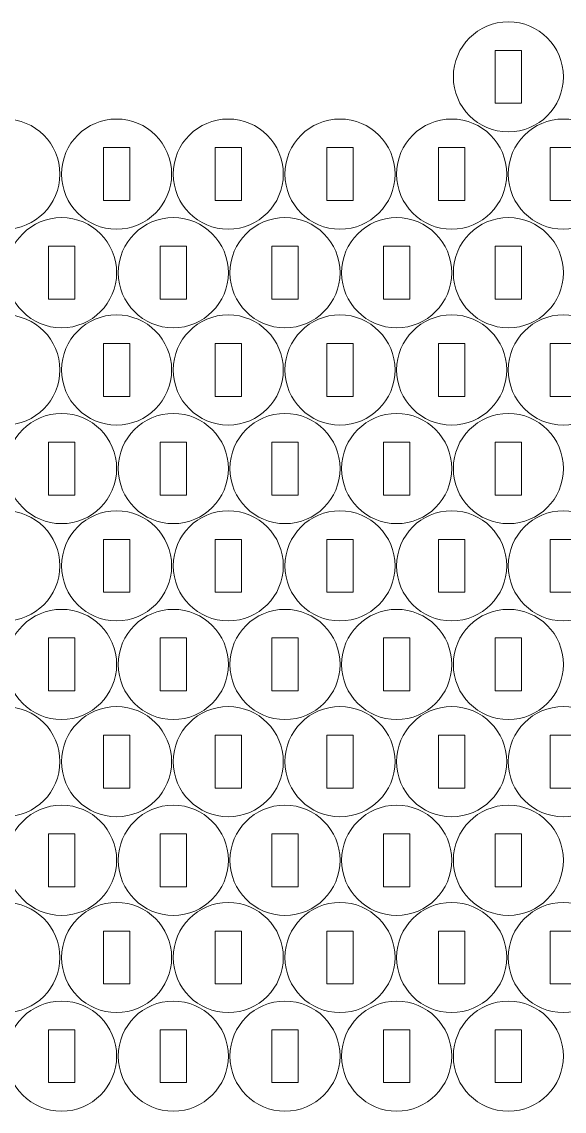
# Model space of a CAD drawing. Header units: millimetres. Extents: x -466 to 466, y -264 to 269.
# Drawn here: x 90.9 to 152.5, y -264.5 to -140.9 of the extents above; entities that cross this region are included whole.
import ezdxf

# ---------------------------------------------------------------- set-up
doc = ezdxf.new("R2010")
doc.units = ezdxf.units.MM
doc.header["$MEASUREMENT"] = 0
doc.layers.add('Camada 1', color=7, linetype='Continuous')

msp = doc.modelspace()

# ---------------------------------------------------------------- linework, layer by layer
at = {"layer": 'Camada 1', "lineweight": 20}
for points in [[(146.1642, -153.3633), (142.7124, -153.3633), (139.9142, -150.5651), (139.9142, -147.1133), (139.9142, -147.1133), (139.9142, -143.6615), (142.7124, -140.8633), (146.1642, -140.8633), (146.1642, -140.8633), (149.616, -140.8633), (152.4142, -143.6615), (152.4142, -147.1133), (152.4142, -147.1133), (152.4142, -150.5651), (149.616, -153.3633), (146.1642, -153.3633)], [(147.6642, -150.1133), (147.6642, -150.1133), (144.6642, -150.1133), (144.6642, -150.1133), (144.6642, -150.1133), (144.6642, -150.1133), (144.6642, -144.1133), (144.6642, -144.1133), (144.6642, -144.1133), (144.6642, -144.1133), (147.6642, -144.1133), (147.6642, -144.1133), (147.6642, -144.1133), (147.6642, -144.1133), (147.6642, -150.1133), (147.6642, -150.1133)], [(88.9824, -164.3964), (85.5306, -164.3964), (82.7324, -161.5982), (82.7324, -158.1464), (82.7324, -158.1464), (82.7324, -154.6946), (85.5306, -151.8964), (88.9824, -151.8964), (88.9824, -151.8964), (92.4342, -151.8964), (95.2324, -154.6946), (95.2324, -158.1464), (95.2324, -158.1464), (95.2324, -161.5982), (92.4342, -164.3964), (88.9824, -164.3964)], [(101.6676, -164.3964), (98.2158, -164.3964), (95.4176, -161.5982), (95.4176, -158.1464), (95.4176, -158.1464), (95.4176, -154.6946), (98.2158, -151.8964), (101.6676, -151.8964), (101.6676, -151.8964), (105.1194, -151.8964), (107.9176, -154.6946), (107.9176, -158.1464), (107.9176, -158.1464), (107.9176, -161.5982), (105.1194, -164.3964), (101.6676, -164.3964)], [(114.3528, -164.3964), (110.901, -164.3964), (108.1028, -161.5982), (108.1028, -158.1464), (108.1028, -158.1464), (108.1028, -154.6946), (110.901, -151.8964), (114.3528, -151.8964), (114.3528, -151.8964), (117.8046, -151.8964), (120.6028, -154.6946), (120.6028, -158.1464), (120.6028, -158.1464), (120.6028, -161.5982), (117.8046, -164.3964), (114.3528, -164.3964)], [(127.038, -164.3964), (123.5862, -164.3964), (120.788, -161.5982), (120.788, -158.1464), (120.788, -158.1464), (120.788, -154.6946), (123.5862, -151.8964), (127.038, -151.8964), (127.038, -151.8964), (130.4898, -151.8964), (133.288, -154.6946), (133.288, -158.1464), (133.288, -158.1464), (133.288, -161.5982), (130.4898, -164.3964), (127.038, -164.3964)], [(139.7232, -164.3964), (136.2714, -164.3964), (133.4732, -161.5982), (133.4732, -158.1464), (133.4732, -158.1464), (133.4732, -154.6946), (136.2714, -151.8964), (139.7232, -151.8964), (139.7232, -151.8964), (143.175, -151.8964), (145.9732, -154.6946), (145.9732, -158.1464), (145.9732, -158.1464), (145.9732, -161.5982), (143.175, -164.3964), (139.7232, -164.3964)], [(152.4084, -164.3964), (148.9566, -164.3964), (146.1584, -161.5982), (146.1584, -158.1464), (146.1584, -158.1464), (146.1584, -154.6946), (148.9566, -151.8964), (152.4084, -151.8964), (152.4084, -151.8964), (155.8602, -151.8964), (158.6584, -154.6946), (158.6584, -158.1464), (158.6584, -158.1464), (158.6584, -161.5982), (155.8602, -164.3964), (152.4084, -164.3964)], [(103.1676, -161.1464), (103.1676, -161.1464), (100.1676, -161.1464), (100.1676, -161.1464), (100.1676, -161.1464), (100.1676, -161.1464), (100.1676, -155.1464), (100.1676, -155.1464), (100.1676, -155.1464), (100.1676, -155.1464), (103.1676, -155.1464), (103.1676, -155.1464), (103.1676, -155.1464), (103.1676, -155.1464), (103.1676, -161.1464), (103.1676, -161.1464)], [(115.8528, -161.1464), (115.8528, -161.1464), (112.8528, -161.1464), (112.8528, -161.1464), (112.8528, -161.1464), (112.8528, -161.1464), (112.8528, -155.1464), (112.8528, -155.1464), (112.8528, -155.1464), (112.8528, -155.1464), (115.8528, -155.1464), (115.8528, -155.1464), (115.8528, -155.1464), (115.8528, -155.1464), (115.8528, -161.1464), (115.8528, -161.1464)], [(128.538, -161.1464), (128.538, -161.1464), (125.538, -161.1464), (125.538, -161.1464), (125.538, -161.1464), (125.538, -161.1464), (125.538, -155.1464), (125.538, -155.1464), (125.538, -155.1464), (125.538, -155.1464), (128.538, -155.1464), (128.538, -155.1464), (128.538, -155.1464), (128.538, -155.1464), (128.538, -161.1464), (128.538, -161.1464)], [(141.2232, -161.1464), (141.2232, -161.1464), (138.2232, -161.1464), (138.2232, -161.1464), (138.2232, -161.1464), (138.2232, -161.1464), (138.2232, -155.1464), (138.2232, -155.1464), (138.2232, -155.1464), (138.2232, -155.1464), (141.2232, -155.1464), (141.2232, -155.1464), (141.2232, -155.1464), (141.2232, -155.1464), (141.2232, -161.1464), (141.2232, -161.1464)], [(153.9084, -161.1464), (153.9084, -161.1464), (150.9084, -161.1464), (150.9084, -161.1464), (150.9084, -161.1464), (150.9084, -161.1464), (150.9084, -155.1464), (150.9084, -155.1464), (150.9084, -155.1464), (150.9084, -155.1464), (153.9084, -155.1464), (153.9084, -155.1464), (153.9084, -155.1464), (153.9084, -155.1464), (153.9084, -161.1464), (153.9084, -161.1464)], [(95.4234, -175.5884), (91.9716, -175.5884), (89.1734, -172.7902), (89.1734, -169.3384), (89.1734, -169.3384), (89.1734, -165.8866), (91.9716, -163.0884), (95.4234, -163.0884), (95.4234, -163.0884), (98.8752, -163.0884), (101.6734, -165.8866), (101.6734, -169.3384), (101.6734, -169.3384), (101.6734, -172.7902), (98.8752, -175.5884), (95.4234, -175.5884)], [(108.1086, -175.5884), (104.6568, -175.5884), (101.8586, -172.7902), (101.8586, -169.3384), (101.8586, -169.3384), (101.8586, -165.8866), (104.6568, -163.0884), (108.1086, -163.0884), (108.1086, -163.0884), (111.5604, -163.0884), (114.3586, -165.8866), (114.3586, -169.3384), (114.3586, -169.3384), (114.3586, -172.7902), (111.5604, -175.5884), (108.1086, -175.5884)], [(120.7938, -175.5884), (117.342, -175.5884), (114.5438, -172.7902), (114.5438, -169.3384), (114.5438, -169.3384), (114.5438, -165.8866), (117.342, -163.0884), (120.7938, -163.0884), (120.7938, -163.0884), (124.2456, -163.0884), (127.0438, -165.8866), (127.0438, -169.3384), (127.0438, -169.3384), (127.0438, -172.7902), (124.2456, -175.5884), (120.7938, -175.5884)], [(133.479, -175.5884), (130.0272, -175.5884), (127.229, -172.7902), (127.229, -169.3384), (127.229, -169.3384), (127.229, -165.8866), (130.0272, -163.0884), (133.479, -163.0884), (133.479, -163.0884), (136.9308, -163.0884), (139.729, -165.8866), (139.729, -169.3384), (139.729, -169.3384), (139.729, -172.7902), (136.9308, -175.5884), (133.479, -175.5884)], [(146.1642, -175.5884), (142.7124, -175.5884), (139.9142, -172.7902), (139.9142, -169.3384), (139.9142, -169.3384), (139.9142, -165.8866), (142.7124, -163.0884), (146.1642, -163.0884), (146.1642, -163.0884), (149.616, -163.0884), (152.4142, -165.8866), (152.4142, -169.3384), (152.4142, -169.3384), (152.4142, -172.7902), (149.616, -175.5884), (146.1642, -175.5884)], [(96.9234, -172.3384), (96.9234, -172.3384), (93.9234, -172.3384), (93.9234, -172.3384), (93.9234, -172.3384), (93.9234, -172.3384), (93.9234, -166.3384), (93.9234, -166.3384), (93.9234, -166.3384), (93.9234, -166.3384), (96.9234, -166.3384), (96.9234, -166.3384), (96.9234, -166.3384), (96.9234, -166.3384), (96.9234, -172.3384), (96.9234, -172.3384)], [(109.6086, -172.3384), (109.6086, -172.3384), (106.6086, -172.3384), (106.6086, -172.3384), (106.6086, -172.3384), (106.6086, -172.3384), (106.6086, -166.3384), (106.6086, -166.3384), (106.6086, -166.3384), (106.6086, -166.3384), (109.6086, -166.3384), (109.6086, -166.3384), (109.6086, -166.3384), (109.6086, -166.3384), (109.6086, -172.3384), (109.6086, -172.3384)], [(122.2938, -172.3384), (122.2938, -172.3384), (119.2938, -172.3384), (119.2938, -172.3384), (119.2938, -172.3384), (119.2938, -172.3384), (119.2938, -166.3384), (119.2938, -166.3384), (119.2938, -166.3384), (119.2938, -166.3384), (122.2938, -166.3384), (122.2938, -166.3384), (122.2938, -166.3384), (122.2938, -166.3384), (122.2938, -172.3384), (122.2938, -172.3384)], [(134.979, -172.3384), (134.979, -172.3384), (131.979, -172.3384), (131.979, -172.3384), (131.979, -172.3384), (131.979, -172.3384), (131.979, -166.3384), (131.979, -166.3384), (131.979, -166.3384), (131.979, -166.3384), (134.979, -166.3384), (134.979, -166.3384), (134.979, -166.3384), (134.979, -166.3384), (134.979, -172.3384), (134.979, -172.3384)], [(147.6642, -172.3384), (147.6642, -172.3384), (144.6642, -172.3384), (144.6642, -172.3384), (144.6642, -172.3384), (144.6642, -172.3384), (144.6642, -166.3384), (144.6642, -166.3384), (144.6642, -166.3384), (144.6642, -166.3384), (147.6642, -166.3384), (147.6642, -166.3384), (147.6642, -166.3384), (147.6642, -166.3384), (147.6642, -172.3384), (147.6642, -172.3384)], [(88.9824, -186.6215), (85.5306, -186.6215), (82.7324, -183.8233), (82.7324, -180.3715), (82.7324, -180.3715), (82.7324, -176.9197), (85.5306, -174.1215), (88.9824, -174.1215), (88.9824, -174.1215), (92.4342, -174.1215), (95.2324, -176.9197), (95.2324, -180.3715), (95.2324, -180.3715), (95.2324, -183.8233), (92.4342, -186.6215), (88.9824, -186.6215)], [(101.6676, -186.6215), (98.2158, -186.6215), (95.4176, -183.8233), (95.4176, -180.3715), (95.4176, -180.3715), (95.4176, -176.9197), (98.2158, -174.1215), (101.6676, -174.1215), (101.6676, -174.1215), (105.1194, -174.1215), (107.9176, -176.9197), (107.9176, -180.3715), (107.9176, -180.3715), (107.9176, -183.8233), (105.1194, -186.6215), (101.6676, -186.6215)], [(114.3528, -186.6215), (110.901, -186.6215), (108.1028, -183.8233), (108.1028, -180.3715), (108.1028, -180.3715), (108.1028, -176.9197), (110.901, -174.1215), (114.3528, -174.1215), (114.3528, -174.1215), (117.8046, -174.1215), (120.6028, -176.9197), (120.6028, -180.3715), (120.6028, -180.3715), (120.6028, -183.8233), (117.8046, -186.6215), (114.3528, -186.6215)], [(127.038, -186.6215), (123.5862, -186.6215), (120.788, -183.8233), (120.788, -180.3715), (120.788, -180.3715), (120.788, -176.9197), (123.5862, -174.1215), (127.038, -174.1215), (127.038, -174.1215), (130.4898, -174.1215), (133.288, -176.9197), (133.288, -180.3715), (133.288, -180.3715), (133.288, -183.8233), (130.4898, -186.6215), (127.038, -186.6215)], [(139.7232, -186.6215), (136.2714, -186.6215), (133.4732, -183.8233), (133.4732, -180.3715), (133.4732, -180.3715), (133.4732, -176.9197), (136.2714, -174.1215), (139.7232, -174.1215), (139.7232, -174.1215), (143.175, -174.1215), (145.9732, -176.9197), (145.9732, -180.3715), (145.9732, -180.3715), (145.9732, -183.8233), (143.175, -186.6215), (139.7232, -186.6215)], [(152.4084, -186.6215), (148.9566, -186.6215), (146.1584, -183.8233), (146.1584, -180.3715), (146.1584, -180.3715), (146.1584, -176.9197), (148.9566, -174.1215), (152.4084, -174.1215), (152.4084, -174.1215), (155.8602, -174.1215), (158.6584, -176.9197), (158.6584, -180.3715), (158.6584, -180.3715), (158.6584, -183.8233), (155.8602, -186.6215), (152.4084, -186.6215)], [(103.1676, -183.3715), (103.1676, -183.3715), (100.1676, -183.3715), (100.1676, -183.3715), (100.1676, -183.3715), (100.1676, -183.3715), (100.1676, -177.3715), (100.1676, -177.3715), (100.1676, -177.3715), (100.1676, -177.3715), (103.1676, -177.3715), (103.1676, -177.3715), (103.1676, -177.3715), (103.1676, -177.3715), (103.1676, -183.3715), (103.1676, -183.3715)], [(115.8528, -183.3715), (115.8528, -183.3715), (112.8528, -183.3715), (112.8528, -183.3715), (112.8528, -183.3715), (112.8528, -183.3715), (112.8528, -177.3715), (112.8528, -177.3715), (112.8528, -177.3715), (112.8528, -177.3715), (115.8528, -177.3715), (115.8528, -177.3715), (115.8528, -177.3715), (115.8528, -177.3715), (115.8528, -183.3715), (115.8528, -183.3715)], [(128.538, -183.3715), (128.538, -183.3715), (125.538, -183.3715), (125.538, -183.3715), (125.538, -183.3715), (125.538, -183.3715), (125.538, -177.3715), (125.538, -177.3715), (125.538, -177.3715), (125.538, -177.3715), (128.538, -177.3715), (128.538, -177.3715), (128.538, -177.3715), (128.538, -177.3715), (128.538, -183.3715), (128.538, -183.3715)], [(141.2232, -183.3715), (141.2232, -183.3715), (138.2232, -183.3715), (138.2232, -183.3715), (138.2232, -183.3715), (138.2232, -183.3715), (138.2232, -177.3715), (138.2232, -177.3715), (138.2232, -177.3715), (138.2232, -177.3715), (141.2232, -177.3715), (141.2232, -177.3715), (141.2232, -177.3715), (141.2232, -177.3715), (141.2232, -183.3715), (141.2232, -183.3715)], [(153.9084, -183.3715), (153.9084, -183.3715), (150.9084, -183.3715), (150.9084, -183.3715), (150.9084, -183.3715), (150.9084, -183.3715), (150.9084, -177.3715), (150.9084, -177.3715), (150.9084, -177.3715), (150.9084, -177.3715), (153.9084, -177.3715), (153.9084, -177.3715), (153.9084, -177.3715), (153.9084, -177.3715), (153.9084, -183.3715), (153.9084, -183.3715)], [(95.4234, -197.8135), (91.9716, -197.8135), (89.1734, -195.0153), (89.1734, -191.5635), (89.1734, -191.5635), (89.1734, -188.1117), (91.9716, -185.3135), (95.4234, -185.3135), (95.4234, -185.3135), (98.8752, -185.3135), (101.6734, -188.1117), (101.6734, -191.5635), (101.6734, -191.5635), (101.6734, -195.0153), (98.8752, -197.8135), (95.4234, -197.8135)], [(108.1086, -197.8135), (104.6568, -197.8135), (101.8586, -195.0153), (101.8586, -191.5635), (101.8586, -191.5635), (101.8586, -188.1117), (104.6568, -185.3135), (108.1086, -185.3135), (108.1086, -185.3135), (111.5604, -185.3135), (114.3586, -188.1117), (114.3586, -191.5635), (114.3586, -191.5635), (114.3586, -195.0153), (111.5604, -197.8135), (108.1086, -197.8135)], [(120.7938, -197.8135), (117.342, -197.8135), (114.5438, -195.0153), (114.5438, -191.5635), (114.5438, -191.5635), (114.5438, -188.1117), (117.342, -185.3135), (120.7938, -185.3135), (120.7938, -185.3135), (124.2456, -185.3135), (127.0438, -188.1117), (127.0438, -191.5635), (127.0438, -191.5635), (127.0438, -195.0153), (124.2456, -197.8135), (120.7938, -197.8135)], [(133.479, -197.8135), (130.0272, -197.8135), (127.229, -195.0153), (127.229, -191.5635), (127.229, -191.5635), (127.229, -188.1117), (130.0272, -185.3135), (133.479, -185.3135), (133.479, -185.3135), (136.9308, -185.3135), (139.729, -188.1117), (139.729, -191.5635), (139.729, -191.5635), (139.729, -195.0153), (136.9308, -197.8135), (133.479, -197.8135)], [(146.1642, -197.8135), (142.7124, -197.8135), (139.9142, -195.0153), (139.9142, -191.5635), (139.9142, -191.5635), (139.9142, -188.1117), (142.7124, -185.3135), (146.1642, -185.3135), (146.1642, -185.3135), (149.616, -185.3135), (152.4142, -188.1117), (152.4142, -191.5635), (152.4142, -191.5635), (152.4142, -195.0153), (149.616, -197.8135), (146.1642, -197.8135)], [(96.9234, -194.5635), (96.9234, -194.5635), (93.9234, -194.5635), (93.9234, -194.5635), (93.9234, -194.5635), (93.9234, -194.5635), (93.9234, -188.5635), (93.9234, -188.5635), (93.9234, -188.5635), (93.9234, -188.5635), (96.9234, -188.5635), (96.9234, -188.5635), (96.9234, -188.5635), (96.9234, -188.5635), (96.9234, -194.5635), (96.9234, -194.5635)], [(109.6086, -194.5635), (109.6086, -194.5635), (106.6086, -194.5635), (106.6086, -194.5635), (106.6086, -194.5635), (106.6086, -194.5635), (106.6086, -188.5635), (106.6086, -188.5635), (106.6086, -188.5635), (106.6086, -188.5635), (109.6086, -188.5635), (109.6086, -188.5635), (109.6086, -188.5635), (109.6086, -188.5635), (109.6086, -194.5635), (109.6086, -194.5635)], [(122.2938, -194.5635), (122.2938, -194.5635), (119.2938, -194.5635), (119.2938, -194.5635), (119.2938, -194.5635), (119.2938, -194.5635), (119.2938, -188.5635), (119.2938, -188.5635), (119.2938, -188.5635), (119.2938, -188.5635), (122.2938, -188.5635), (122.2938, -188.5635), (122.2938, -188.5635), (122.2938, -188.5635), (122.2938, -194.5635), (122.2938, -194.5635)], [(134.979, -194.5635), (134.979, -194.5635), (131.979, -194.5635), (131.979, -194.5635), (131.979, -194.5635), (131.979, -194.5635), (131.979, -188.5635), (131.979, -188.5635), (131.979, -188.5635), (131.979, -188.5635), (134.979, -188.5635), (134.979, -188.5635), (134.979, -188.5635), (134.979, -188.5635), (134.979, -194.5635), (134.979, -194.5635)], [(147.6642, -194.5635), (147.6642, -194.5635), (144.6642, -194.5635), (144.6642, -194.5635), (144.6642, -194.5635), (144.6642, -194.5635), (144.6642, -188.5635), (144.6642, -188.5635), (144.6642, -188.5635), (144.6642, -188.5635), (147.6642, -188.5635), (147.6642, -188.5635), (147.6642, -188.5635), (147.6642, -188.5635), (147.6642, -194.5635), (147.6642, -194.5635)], [(88.9824, -208.8466), (85.5306, -208.8466), (82.7324, -206.0484), (82.7324, -202.5966), (82.7324, -202.5966), (82.7324, -199.1448), (85.5306, -196.3466), (88.9824, -196.3466), (88.9824, -196.3466), (92.4342, -196.3466), (95.2324, -199.1448), (95.2324, -202.5966), (95.2324, -202.5966), (95.2324, -206.0484), (92.4342, -208.8466), (88.9824, -208.8466)], [(101.6676, -208.8466), (98.2158, -208.8466), (95.4176, -206.0484), (95.4176, -202.5966), (95.4176, -202.5966), (95.4176, -199.1448), (98.2158, -196.3466), (101.6676, -196.3466), (101.6676, -196.3466), (105.1194, -196.3466), (107.9176, -199.1448), (107.9176, -202.5966), (107.9176, -202.5966), (107.9176, -206.0484), (105.1194, -208.8466), (101.6676, -208.8466)], [(114.3528, -208.8466), (110.901, -208.8466), (108.1028, -206.0484), (108.1028, -202.5966), (108.1028, -202.5966), (108.1028, -199.1448), (110.901, -196.3466), (114.3528, -196.3466), (114.3528, -196.3466), (117.8046, -196.3466), (120.6028, -199.1448), (120.6028, -202.5966), (120.6028, -202.5966), (120.6028, -206.0484), (117.8046, -208.8466), (114.3528, -208.8466)], [(127.038, -208.8466), (123.5862, -208.8466), (120.788, -206.0484), (120.788, -202.5966), (120.788, -202.5966), (120.788, -199.1448), (123.5862, -196.3466), (127.038, -196.3466), (127.038, -196.3466), (130.4898, -196.3466), (133.288, -199.1448), (133.288, -202.5966), (133.288, -202.5966), (133.288, -206.0484), (130.4898, -208.8466), (127.038, -208.8466)], [(139.7232, -208.8466), (136.2714, -208.8466), (133.4732, -206.0484), (133.4732, -202.5966), (133.4732, -202.5966), (133.4732, -199.1448), (136.2714, -196.3466), (139.7232, -196.3466), (139.7232, -196.3466), (143.175, -196.3466), (145.9732, -199.1448), (145.9732, -202.5966), (145.9732, -202.5966), (145.9732, -206.0484), (143.175, -208.8466), (139.7232, -208.8466)], [(152.4084, -208.8466), (148.9566, -208.8466), (146.1584, -206.0484), (146.1584, -202.5966), (146.1584, -202.5966), (146.1584, -199.1448), (148.9566, -196.3466), (152.4084, -196.3466), (152.4084, -196.3466), (155.8602, -196.3466), (158.6584, -199.1448), (158.6584, -202.5966), (158.6584, -202.5966), (158.6584, -206.0484), (155.8602, -208.8466), (152.4084, -208.8466)], [(103.1676, -205.5966), (103.1676, -205.5966), (100.1676, -205.5966), (100.1676, -205.5966), (100.1676, -205.5966), (100.1676, -205.5966), (100.1676, -199.5966), (100.1676, -199.5966), (100.1676, -199.5966), (100.1676, -199.5966), (103.1676, -199.5966), (103.1676, -199.5966), (103.1676, -199.5966), (103.1676, -199.5966), (103.1676, -205.5966), (103.1676, -205.5966)], [(115.8528, -205.5966), (115.8528, -205.5966), (112.8528, -205.5966), (112.8528, -205.5966), (112.8528, -205.5966), (112.8528, -205.5966), (112.8528, -199.5966), (112.8528, -199.5966), (112.8528, -199.5966), (112.8528, -199.5966), (115.8528, -199.5966), (115.8528, -199.5966), (115.8528, -199.5966), (115.8528, -199.5966), (115.8528, -205.5966), (115.8528, -205.5966)], [(128.538, -205.5966), (128.538, -205.5966), (125.538, -205.5966), (125.538, -205.5966), (125.538, -205.5966), (125.538, -205.5966), (125.538, -199.5966), (125.538, -199.5966), (125.538, -199.5966), (125.538, -199.5966), (128.538, -199.5966), (128.538, -199.5966), (128.538, -199.5966), (128.538, -199.5966), (128.538, -205.5966), (128.538, -205.5966)], [(141.2232, -205.5966), (141.2232, -205.5966), (138.2232, -205.5966), (138.2232, -205.5966), (138.2232, -205.5966), (138.2232, -205.5966), (138.2232, -199.5966), (138.2232, -199.5966), (138.2232, -199.5966), (138.2232, -199.5966), (141.2232, -199.5966), (141.2232, -199.5966), (141.2232, -199.5966), (141.2232, -199.5966), (141.2232, -205.5966), (141.2232, -205.5966)], [(153.9084, -205.5966), (153.9084, -205.5966), (150.9084, -205.5966), (150.9084, -205.5966), (150.9084, -205.5966), (150.9084, -205.5966), (150.9084, -199.5966), (150.9084, -199.5966), (150.9084, -199.5966), (150.9084, -199.5966), (153.9084, -199.5966), (153.9084, -199.5966), (153.9084, -199.5966), (153.9084, -199.5966), (153.9084, -205.5966), (153.9084, -205.5966)], [(95.4234, -220.0386), (91.9716, -220.0386), (89.1734, -217.2404), (89.1734, -213.7886), (89.1734, -213.7886), (89.1734, -210.3368), (91.9716, -207.5386), (95.4234, -207.5386), (95.4234, -207.5386), (98.8752, -207.5386), (101.6734, -210.3368), (101.6734, -213.7886), (101.6734, -213.7886), (101.6734, -217.2404), (98.8752, -220.0386), (95.4234, -220.0386)], [(108.1086, -220.0386), (104.6568, -220.0386), (101.8586, -217.2404), (101.8586, -213.7886), (101.8586, -213.7886), (101.8586, -210.3368), (104.6568, -207.5386), (108.1086, -207.5386), (108.1086, -207.5386), (111.5604, -207.5386), (114.3586, -210.3368), (114.3586, -213.7886), (114.3586, -213.7886), (114.3586, -217.2404), (111.5604, -220.0386), (108.1086, -220.0386)], [(120.7938, -220.0386), (117.342, -220.0386), (114.5438, -217.2404), (114.5438, -213.7886), (114.5438, -213.7886), (114.5438, -210.3368), (117.342, -207.5386), (120.7938, -207.5386), (120.7938, -207.5386), (124.2456, -207.5386), (127.0438, -210.3368), (127.0438, -213.7886), (127.0438, -213.7886), (127.0438, -217.2404), (124.2456, -220.0386), (120.7938, -220.0386)], [(133.479, -220.0386), (130.0272, -220.0386), (127.229, -217.2404), (127.229, -213.7886), (127.229, -213.7886), (127.229, -210.3368), (130.0272, -207.5386), (133.479, -207.5386), (133.479, -207.5386), (136.9308, -207.5386), (139.729, -210.3368), (139.729, -213.7886), (139.729, -213.7886), (139.729, -217.2404), (136.9308, -220.0386), (133.479, -220.0386)], [(146.1642, -220.0386), (142.7124, -220.0386), (139.9142, -217.2404), (139.9142, -213.7886), (139.9142, -213.7886), (139.9142, -210.3368), (142.7124, -207.5386), (146.1642, -207.5386), (146.1642, -207.5386), (149.616, -207.5386), (152.4142, -210.3368), (152.4142, -213.7886), (152.4142, -213.7886), (152.4142, -217.2404), (149.616, -220.0386), (146.1642, -220.0386)], [(96.9234, -216.7886), (96.9234, -216.7886), (93.9234, -216.7886), (93.9234, -216.7886), (93.9234, -216.7886), (93.9234, -216.7886), (93.9234, -210.7886), (93.9234, -210.7886), (93.9234, -210.7886), (93.9234, -210.7886), (96.9234, -210.7886), (96.9234, -210.7886), (96.9234, -210.7886), (96.9234, -210.7886), (96.9234, -216.7886), (96.9234, -216.7886)], [(109.6086, -216.7886), (109.6086, -216.7886), (106.6086, -216.7886), (106.6086, -216.7886), (106.6086, -216.7886), (106.6086, -216.7886), (106.6086, -210.7886), (106.6086, -210.7886), (106.6086, -210.7886), (106.6086, -210.7886), (109.6086, -210.7886), (109.6086, -210.7886), (109.6086, -210.7886), (109.6086, -210.7886), (109.6086, -216.7886), (109.6086, -216.7886)], [(122.2938, -216.7886), (122.2938, -216.7886), (119.2938, -216.7886), (119.2938, -216.7886), (119.2938, -216.7886), (119.2938, -216.7886), (119.2938, -210.7886), (119.2938, -210.7886), (119.2938, -210.7886), (119.2938, -210.7886), (122.2938, -210.7886), (122.2938, -210.7886), (122.2938, -210.7886), (122.2938, -210.7886), (122.2938, -216.7886), (122.2938, -216.7886)], [(134.979, -216.7886), (134.979, -216.7886), (131.979, -216.7886), (131.979, -216.7886), (131.979, -216.7886), (131.979, -216.7886), (131.979, -210.7886), (131.979, -210.7886), (131.979, -210.7886), (131.979, -210.7886), (134.979, -210.7886), (134.979, -210.7886), (134.979, -210.7886), (134.979, -210.7886), (134.979, -216.7886), (134.979, -216.7886)], [(147.6642, -216.7886), (147.6642, -216.7886), (144.6642, -216.7886), (144.6642, -216.7886), (144.6642, -216.7886), (144.6642, -216.7886), (144.6642, -210.7886), (144.6642, -210.7886), (144.6642, -210.7886), (144.6642, -210.7886), (147.6642, -210.7886), (147.6642, -210.7886), (147.6642, -210.7886), (147.6642, -210.7886), (147.6642, -216.7886), (147.6642, -216.7886)], [(88.9824, -231.0717), (85.5306, -231.0717), (82.7324, -228.2735), (82.7324, -224.8217), (82.7324, -224.8217), (82.7324, -221.3699), (85.5306, -218.5717), (88.9824, -218.5717), (88.9824, -218.5717), (92.4342, -218.5717), (95.2324, -221.3699), (95.2324, -224.8217), (95.2324, -224.8217), (95.2324, -228.2735), (92.4342, -231.0717), (88.9824, -231.0717)], [(101.6676, -231.0717), (98.2158, -231.0717), (95.4176, -228.2735), (95.4176, -224.8217), (95.4176, -224.8217), (95.4176, -221.3699), (98.2158, -218.5717), (101.6676, -218.5717), (101.6676, -218.5717), (105.1194, -218.5717), (107.9176, -221.3699), (107.9176, -224.8217), (107.9176, -224.8217), (107.9176, -228.2735), (105.1194, -231.0717), (101.6676, -231.0717)], [(114.3528, -231.0717), (110.901, -231.0717), (108.1028, -228.2735), (108.1028, -224.8217), (108.1028, -224.8217), (108.1028, -221.3699), (110.901, -218.5717), (114.3528, -218.5717), (114.3528, -218.5717), (117.8046, -218.5717), (120.6028, -221.3699), (120.6028, -224.8217), (120.6028, -224.8217), (120.6028, -228.2735), (117.8046, -231.0717), (114.3528, -231.0717)], [(127.038, -231.0717), (123.5862, -231.0717), (120.788, -228.2735), (120.788, -224.8217), (120.788, -224.8217), (120.788, -221.3699), (123.5862, -218.5717), (127.038, -218.5717), (127.038, -218.5717), (130.4898, -218.5717), (133.288, -221.3699), (133.288, -224.8217), (133.288, -224.8217), (133.288, -228.2735), (130.4898, -231.0717), (127.038, -231.0717)], [(139.7232, -231.0717), (136.2714, -231.0717), (133.4732, -228.2735), (133.4732, -224.8217), (133.4732, -224.8217), (133.4732, -221.3699), (136.2714, -218.5717), (139.7232, -218.5717), (139.7232, -218.5717), (143.175, -218.5717), (145.9732, -221.3699), (145.9732, -224.8217), (145.9732, -224.8217), (145.9732, -228.2735), (143.175, -231.0717), (139.7232, -231.0717)], [(152.4084, -231.0717), (148.9566, -231.0717), (146.1584, -228.2735), (146.1584, -224.8217), (146.1584, -224.8217), (146.1584, -221.3699), (148.9566, -218.5717), (152.4084, -218.5717), (152.4084, -218.5717), (155.8602, -218.5717), (158.6584, -221.3699), (158.6584, -224.8217), (158.6584, -224.8217), (158.6584, -228.2735), (155.8602, -231.0717), (152.4084, -231.0717)], [(103.1676, -227.8217), (103.1676, -227.8217), (100.1676, -227.8217), (100.1676, -227.8217), (100.1676, -227.8217), (100.1676, -227.8217), (100.1676, -221.8217), (100.1676, -221.8217), (100.1676, -221.8217), (100.1676, -221.8217), (103.1676, -221.8217), (103.1676, -221.8217), (103.1676, -221.8217), (103.1676, -221.8217), (103.1676, -227.8217), (103.1676, -227.8217)], [(115.8528, -227.8217), (115.8528, -227.8217), (112.8528, -227.8217), (112.8528, -227.8217), (112.8528, -227.8217), (112.8528, -227.8217), (112.8528, -221.8217), (112.8528, -221.8217), (112.8528, -221.8217), (112.8528, -221.8217), (115.8528, -221.8217), (115.8528, -221.8217), (115.8528, -221.8217), (115.8528, -221.8217), (115.8528, -227.8217), (115.8528, -227.8217)], [(128.538, -227.8217), (128.538, -227.8217), (125.538, -227.8217), (125.538, -227.8217), (125.538, -227.8217), (125.538, -227.8217), (125.538, -221.8217), (125.538, -221.8217), (125.538, -221.8217), (125.538, -221.8217), (128.538, -221.8217), (128.538, -221.8217), (128.538, -221.8217), (128.538, -221.8217), (128.538, -227.8217), (128.538, -227.8217)], [(141.2232, -227.8217), (141.2232, -227.8217), (138.2232, -227.8217), (138.2232, -227.8217), (138.2232, -227.8217), (138.2232, -227.8217), (138.2232, -221.8217), (138.2232, -221.8217), (138.2232, -221.8217), (138.2232, -221.8217), (141.2232, -221.8217), (141.2232, -221.8217), (141.2232, -221.8217), (141.2232, -221.8217), (141.2232, -227.8217), (141.2232, -227.8217)], [(153.9084, -227.8217), (153.9084, -227.8217), (150.9084, -227.8217), (150.9084, -227.8217), (150.9084, -227.8217), (150.9084, -227.8217), (150.9084, -221.8217), (150.9084, -221.8217), (150.9084, -221.8217), (150.9084, -221.8217), (153.9084, -221.8217), (153.9084, -221.8217), (153.9084, -221.8217), (153.9084, -221.8217), (153.9084, -227.8217), (153.9084, -227.8217)], [(95.4234, -242.2637), (91.9716, -242.2637), (89.1734, -239.4655), (89.1734, -236.0137), (89.1734, -236.0137), (89.1734, -232.5619), (91.9716, -229.7637), (95.4234, -229.7637), (95.4234, -229.7637), (98.8752, -229.7637), (101.6734, -232.5619), (101.6734, -236.0137), (101.6734, -236.0137), (101.6734, -239.4655), (98.8752, -242.2637), (95.4234, -242.2637)], [(108.1086, -242.2637), (104.6568, -242.2637), (101.8586, -239.4655), (101.8586, -236.0137), (101.8586, -236.0137), (101.8586, -232.5619), (104.6568, -229.7637), (108.1086, -229.7637), (108.1086, -229.7637), (111.5604, -229.7637), (114.3586, -232.5619), (114.3586, -236.0137), (114.3586, -236.0137), (114.3586, -239.4655), (111.5604, -242.2637), (108.1086, -242.2637)], [(120.7938, -242.2637), (117.342, -242.2637), (114.5438, -239.4655), (114.5438, -236.0137), (114.5438, -236.0137), (114.5438, -232.5619), (117.342, -229.7637), (120.7938, -229.7637), (120.7938, -229.7637), (124.2456, -229.7637), (127.0438, -232.5619), (127.0438, -236.0137), (127.0438, -236.0137), (127.0438, -239.4655), (124.2456, -242.2637), (120.7938, -242.2637)], [(133.479, -242.2637), (130.0272, -242.2637), (127.229, -239.4655), (127.229, -236.0137), (127.229, -236.0137), (127.229, -232.5619), (130.0272, -229.7637), (133.479, -229.7637), (133.479, -229.7637), (136.9308, -229.7637), (139.729, -232.5619), (139.729, -236.0137), (139.729, -236.0137), (139.729, -239.4655), (136.9308, -242.2637), (133.479, -242.2637)], [(146.1642, -242.2637), (142.7124, -242.2637), (139.9142, -239.4655), (139.9142, -236.0137), (139.9142, -236.0137), (139.9142, -232.5619), (142.7124, -229.7637), (146.1642, -229.7637), (146.1642, -229.7637), (149.616, -229.7637), (152.4142, -232.5619), (152.4142, -236.0137), (152.4142, -236.0137), (152.4142, -239.4655), (149.616, -242.2637), (146.1642, -242.2637)], [(96.9234, -239.0137), (96.9234, -239.0137), (93.9234, -239.0137), (93.9234, -239.0137), (93.9234, -239.0137), (93.9234, -239.0137), (93.9234, -233.0137), (93.9234, -233.0137), (93.9234, -233.0137), (93.9234, -233.0137), (96.9234, -233.0137), (96.9234, -233.0137), (96.9234, -233.0137), (96.9234, -233.0137), (96.9234, -239.0137), (96.9234, -239.0137)], [(109.6086, -239.0137), (109.6086, -239.0137), (106.6086, -239.0137), (106.6086, -239.0137), (106.6086, -239.0137), (106.6086, -239.0137), (106.6086, -233.0137), (106.6086, -233.0137), (106.6086, -233.0137), (106.6086, -233.0137), (109.6086, -233.0137), (109.6086, -233.0137), (109.6086, -233.0137), (109.6086, -233.0137), (109.6086, -239.0137), (109.6086, -239.0137)], [(122.2938, -239.0137), (122.2938, -239.0137), (119.2938, -239.0137), (119.2938, -239.0137), (119.2938, -239.0137), (119.2938, -239.0137), (119.2938, -233.0137), (119.2938, -233.0137), (119.2938, -233.0137), (119.2938, -233.0137), (122.2938, -233.0137), (122.2938, -233.0137), (122.2938, -233.0137), (122.2938, -233.0137), (122.2938, -239.0137), (122.2938, -239.0137)], [(134.979, -239.0137), (134.979, -239.0137), (131.979, -239.0137), (131.979, -239.0137), (131.979, -239.0137), (131.979, -239.0137), (131.979, -233.0137), (131.979, -233.0137), (131.979, -233.0137), (131.979, -233.0137), (134.979, -233.0137), (134.979, -233.0137), (134.979, -233.0137), (134.979, -233.0137), (134.979, -239.0137), (134.979, -239.0137)], [(147.6642, -239.0137), (147.6642, -239.0137), (144.6642, -239.0137), (144.6642, -239.0137), (144.6642, -239.0137), (144.6642, -239.0137), (144.6642, -233.0137), (144.6642, -233.0137), (144.6642, -233.0137), (144.6642, -233.0137), (147.6642, -233.0137), (147.6642, -233.0137), (147.6642, -233.0137), (147.6642, -233.0137), (147.6642, -239.0137), (147.6642, -239.0137)], [(88.9824, -253.2968), (85.5306, -253.2968), (82.7324, -250.4986), (82.7324, -247.0468), (82.7324, -247.0468), (82.7324, -243.595), (85.5306, -240.7968), (88.9824, -240.7968), (88.9824, -240.7968), (92.4342, -240.7968), (95.2324, -243.595), (95.2324, -247.0468), (95.2324, -247.0468), (95.2324, -250.4986), (92.4342, -253.2968), (88.9824, -253.2968)], [(101.6676, -253.2968), (98.2158, -253.2968), (95.4176, -250.4986), (95.4176, -247.0468), (95.4176, -247.0468), (95.4176, -243.595), (98.2158, -240.7968), (101.6676, -240.7968), (101.6676, -240.7968), (105.1194, -240.7968), (107.9176, -243.595), (107.9176, -247.0468), (107.9176, -247.0468), (107.9176, -250.4986), (105.1194, -253.2968), (101.6676, -253.2968)], [(114.3528, -253.2968), (110.901, -253.2968), (108.1028, -250.4986), (108.1028, -247.0468), (108.1028, -247.0468), (108.1028, -243.595), (110.901, -240.7968), (114.3528, -240.7968), (114.3528, -240.7968), (117.8046, -240.7968), (120.6028, -243.595), (120.6028, -247.0468), (120.6028, -247.0468), (120.6028, -250.4986), (117.8046, -253.2968), (114.3528, -253.2968)], [(127.038, -253.2968), (123.5862, -253.2968), (120.788, -250.4986), (120.788, -247.0468), (120.788, -247.0468), (120.788, -243.595), (123.5862, -240.7968), (127.038, -240.7968), (127.038, -240.7968), (130.4898, -240.7968), (133.288, -243.595), (133.288, -247.0468), (133.288, -247.0468), (133.288, -250.4986), (130.4898, -253.2968), (127.038, -253.2968)], [(139.7232, -253.2968), (136.2714, -253.2968), (133.4732, -250.4986), (133.4732, -247.0468), (133.4732, -247.0468), (133.4732, -243.595), (136.2714, -240.7968), (139.7232, -240.7968), (139.7232, -240.7968), (143.175, -240.7968), (145.9732, -243.595), (145.9732, -247.0468), (145.9732, -247.0468), (145.9732, -250.4986), (143.175, -253.2968), (139.7232, -253.2968)], [(152.4084, -253.2968), (148.9566, -253.2968), (146.1584, -250.4986), (146.1584, -247.0468), (146.1584, -247.0468), (146.1584, -243.595), (148.9566, -240.7968), (152.4084, -240.7968), (152.4084, -240.7968), (155.8602, -240.7968), (158.6584, -243.595), (158.6584, -247.0468), (158.6584, -247.0468), (158.6584, -250.4986), (155.8602, -253.2968), (152.4084, -253.2968)], [(103.1676, -250.0468), (103.1676, -250.0468), (100.1676, -250.0468), (100.1676, -250.0468), (100.1676, -250.0468), (100.1676, -250.0468), (100.1676, -244.0468), (100.1676, -244.0468), (100.1676, -244.0468), (100.1676, -244.0468), (103.1676, -244.0468), (103.1676, -244.0468), (103.1676, -244.0468), (103.1676, -244.0468), (103.1676, -250.0468), (103.1676, -250.0468)], [(115.8528, -250.0468), (115.8528, -250.0468), (112.8528, -250.0468), (112.8528, -250.0468), (112.8528, -250.0468), (112.8528, -250.0468), (112.8528, -244.0468), (112.8528, -244.0468), (112.8528, -244.0468), (112.8528, -244.0468), (115.8528, -244.0468), (115.8528, -244.0468), (115.8528, -244.0468), (115.8528, -244.0468), (115.8528, -250.0468), (115.8528, -250.0468)], [(128.538, -250.0468), (128.538, -250.0468), (125.538, -250.0468), (125.538, -250.0468), (125.538, -250.0468), (125.538, -250.0468), (125.538, -244.0468), (125.538, -244.0468), (125.538, -244.0468), (125.538, -244.0468), (128.538, -244.0468), (128.538, -244.0468), (128.538, -244.0468), (128.538, -244.0468), (128.538, -250.0468), (128.538, -250.0468)], [(141.2232, -250.0468), (141.2232, -250.0468), (138.2232, -250.0468), (138.2232, -250.0468), (138.2232, -250.0468), (138.2232, -250.0468), (138.2232, -244.0468), (138.2232, -244.0468), (138.2232, -244.0468), (138.2232, -244.0468), (141.2232, -244.0468), (141.2232, -244.0468), (141.2232, -244.0468), (141.2232, -244.0468), (141.2232, -250.0468), (141.2232, -250.0468)], [(153.9084, -250.0468), (153.9084, -250.0468), (150.9084, -250.0468), (150.9084, -250.0468), (150.9084, -250.0468), (150.9084, -250.0468), (150.9084, -244.0468), (150.9084, -244.0468), (150.9084, -244.0468), (150.9084, -244.0468), (153.9084, -244.0468), (153.9084, -244.0468), (153.9084, -244.0468), (153.9084, -244.0468), (153.9084, -250.0468), (153.9084, -250.0468)], [(95.4234, -264.4888), (91.9716, -264.4888), (89.1734, -261.6906), (89.1734, -258.2388), (89.1734, -258.2388), (89.1734, -254.787), (91.9716, -251.9888), (95.4234, -251.9888), (95.4234, -251.9888), (98.8752, -251.9888), (101.6734, -254.787), (101.6734, -258.2388), (101.6734, -258.2388), (101.6734, -261.6906), (98.8752, -264.4888), (95.4234, -264.4888)], [(108.1086, -264.4888), (104.6568, -264.4888), (101.8586, -261.6906), (101.8586, -258.2388), (101.8586, -258.2388), (101.8586, -254.787), (104.6568, -251.9888), (108.1086, -251.9888), (108.1086, -251.9888), (111.5604, -251.9888), (114.3586, -254.787), (114.3586, -258.2388), (114.3586, -258.2388), (114.3586, -261.6906), (111.5604, -264.4888), (108.1086, -264.4888)], [(120.7938, -264.4888), (117.342, -264.4888), (114.5438, -261.6906), (114.5438, -258.2388), (114.5438, -258.2388), (114.5438, -254.787), (117.342, -251.9888), (120.7938, -251.9888), (120.7938, -251.9888), (124.2456, -251.9888), (127.0438, -254.787), (127.0438, -258.2388), (127.0438, -258.2388), (127.0438, -261.6906), (124.2456, -264.4888), (120.7938, -264.4888)], [(133.479, -264.4888), (130.0272, -264.4888), (127.229, -261.6906), (127.229, -258.2388), (127.229, -258.2388), (127.229, -254.787), (130.0272, -251.9888), (133.479, -251.9888), (133.479, -251.9888), (136.9308, -251.9888), (139.729, -254.787), (139.729, -258.2388), (139.729, -258.2388), (139.729, -261.6906), (136.9308, -264.4888), (133.479, -264.4888)], [(146.1642, -264.4888), (142.7124, -264.4888), (139.9142, -261.6906), (139.9142, -258.2388), (139.9142, -258.2388), (139.9142, -254.787), (142.7124, -251.9888), (146.1642, -251.9888), (146.1642, -251.9888), (149.616, -251.9888), (152.4142, -254.787), (152.4142, -258.2388), (152.4142, -258.2388), (152.4142, -261.6906), (149.616, -264.4888), (146.1642, -264.4888)], [(96.9234, -261.2388), (96.9234, -261.2388), (93.9234, -261.2388), (93.9234, -261.2388), (93.9234, -261.2388), (93.9234, -261.2388), (93.9234, -255.2388), (93.9234, -255.2388), (93.9234, -255.2388), (93.9234, -255.2388), (96.9234, -255.2388), (96.9234, -255.2388), (96.9234, -255.2388), (96.9234, -255.2388), (96.9234, -261.2388), (96.9234, -261.2388)], [(109.6086, -261.2388), (109.6086, -261.2388), (106.6086, -261.2388), (106.6086, -261.2388), (106.6086, -261.2388), (106.6086, -261.2388), (106.6086, -255.2388), (106.6086, -255.2388), (106.6086, -255.2388), (106.6086, -255.2388), (109.6086, -255.2388), (109.6086, -255.2388), (109.6086, -255.2388), (109.6086, -255.2388), (109.6086, -261.2388), (109.6086, -261.2388)], [(122.2938, -261.2388), (122.2938, -261.2388), (119.2938, -261.2388), (119.2938, -261.2388), (119.2938, -261.2388), (119.2938, -261.2388), (119.2938, -255.2388), (119.2938, -255.2388), (119.2938, -255.2388), (119.2938, -255.2388), (122.2938, -255.2388), (122.2938, -255.2388), (122.2938, -255.2388), (122.2938, -255.2388), (122.2938, -261.2388), (122.2938, -261.2388)], [(134.979, -261.2388), (134.979, -261.2388), (131.979, -261.2388), (131.979, -261.2388), (131.979, -261.2388), (131.979, -261.2388), (131.979, -255.2388), (131.979, -255.2388), (131.979, -255.2388), (131.979, -255.2388), (134.979, -255.2388), (134.979, -255.2388), (134.979, -255.2388), (134.979, -255.2388), (134.979, -261.2388), (134.979, -261.2388)], [(147.6642, -261.2388), (147.6642, -261.2388), (144.6642, -261.2388), (144.6642, -261.2388), (144.6642, -261.2388), (144.6642, -261.2388), (144.6642, -255.2388), (144.6642, -255.2388), (144.6642, -255.2388), (144.6642, -255.2388), (147.6642, -255.2388), (147.6642, -255.2388), (147.6642, -255.2388), (147.6642, -255.2388), (147.6642, -261.2388), (147.6642, -261.2388)]]:
    msp.add_open_spline(points, degree=3, knots=[0, 0, 0, 0, 0.2, 0.2, 0.2, 0.2, 0.4, 0.4, 0.4, 0.4, 0.6, 0.6, 0.6, 0.6, 1, 1, 1, 1], dxfattribs=at)

doc.saveas('drawing.dxf')
